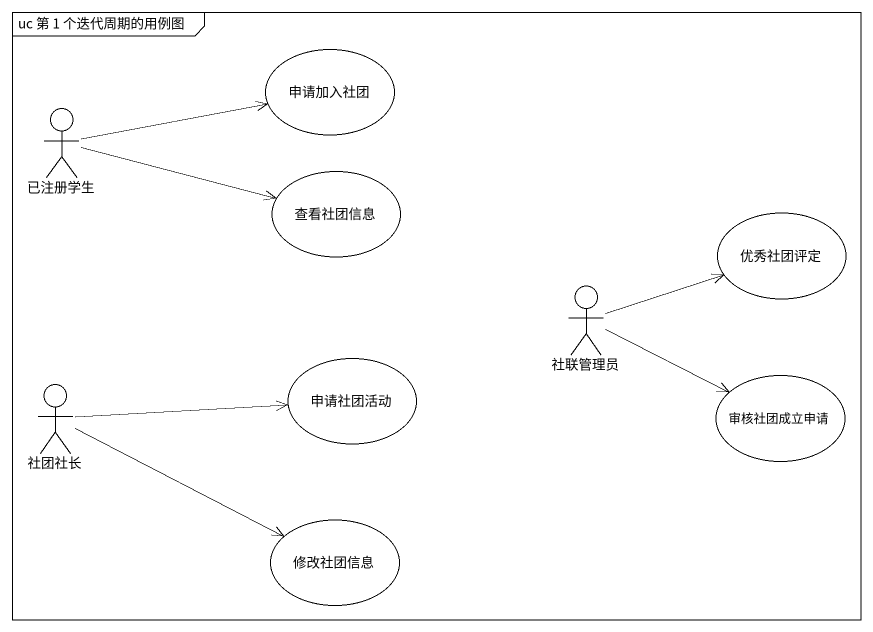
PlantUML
@startuml
mainframe uc 第 1 个迭代周期的用例图
usecase 申请加入社团
actor 已注册学生
usecase 查看社团信息
usecase 优秀社团评定
actor 社联管理员
usecase 申请社团活动
usecase 审核社团成立申请
actor 社团社长
usecase 修改社团信息
已注册学生 -right-> 申请加入社团
已注册学生 -right-> 查看社团信息
社联管理员 -right-> 优秀社团评定
社联管理员 -right-> 审核社团成立申请
社团社长 -right-> 申请社团活动
社团社长 -right-> 修改社团信息
@enduml
